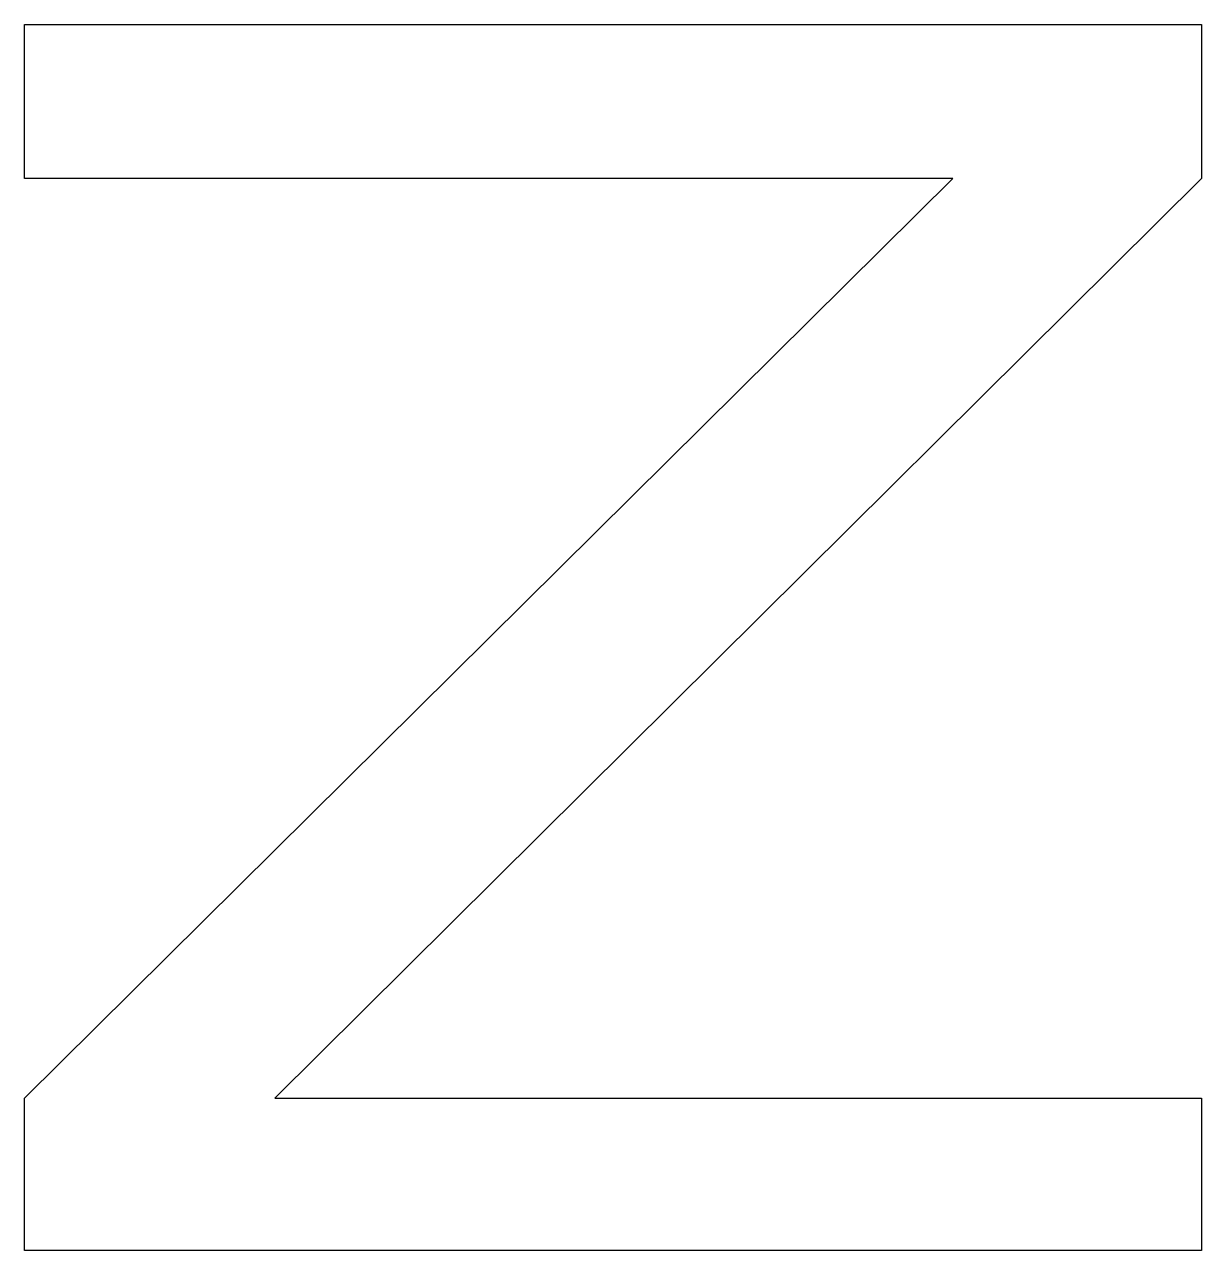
# Model space of a CAD drawing. Header units: metres. Extents: x 0 to 48, y 0 to 50.
import ezdxf

# ---------------------------------------------------------------- set-up
doc = ezdxf.new("R2010")
doc.units = ezdxf.units.M

msp = doc.modelspace()

# ---------------------------------------------------------------- linework, layer by layer
msp.add_lwpolyline([(48, 0), (0, 0), (0, 6.214), (37.857, 43.714), (0, 43.714), (0, 50), (48, 50), (48, 43.714), (10.214, 6.214), (48, 6.214), (48, 0)])

doc.saveas('drawing.dxf')
